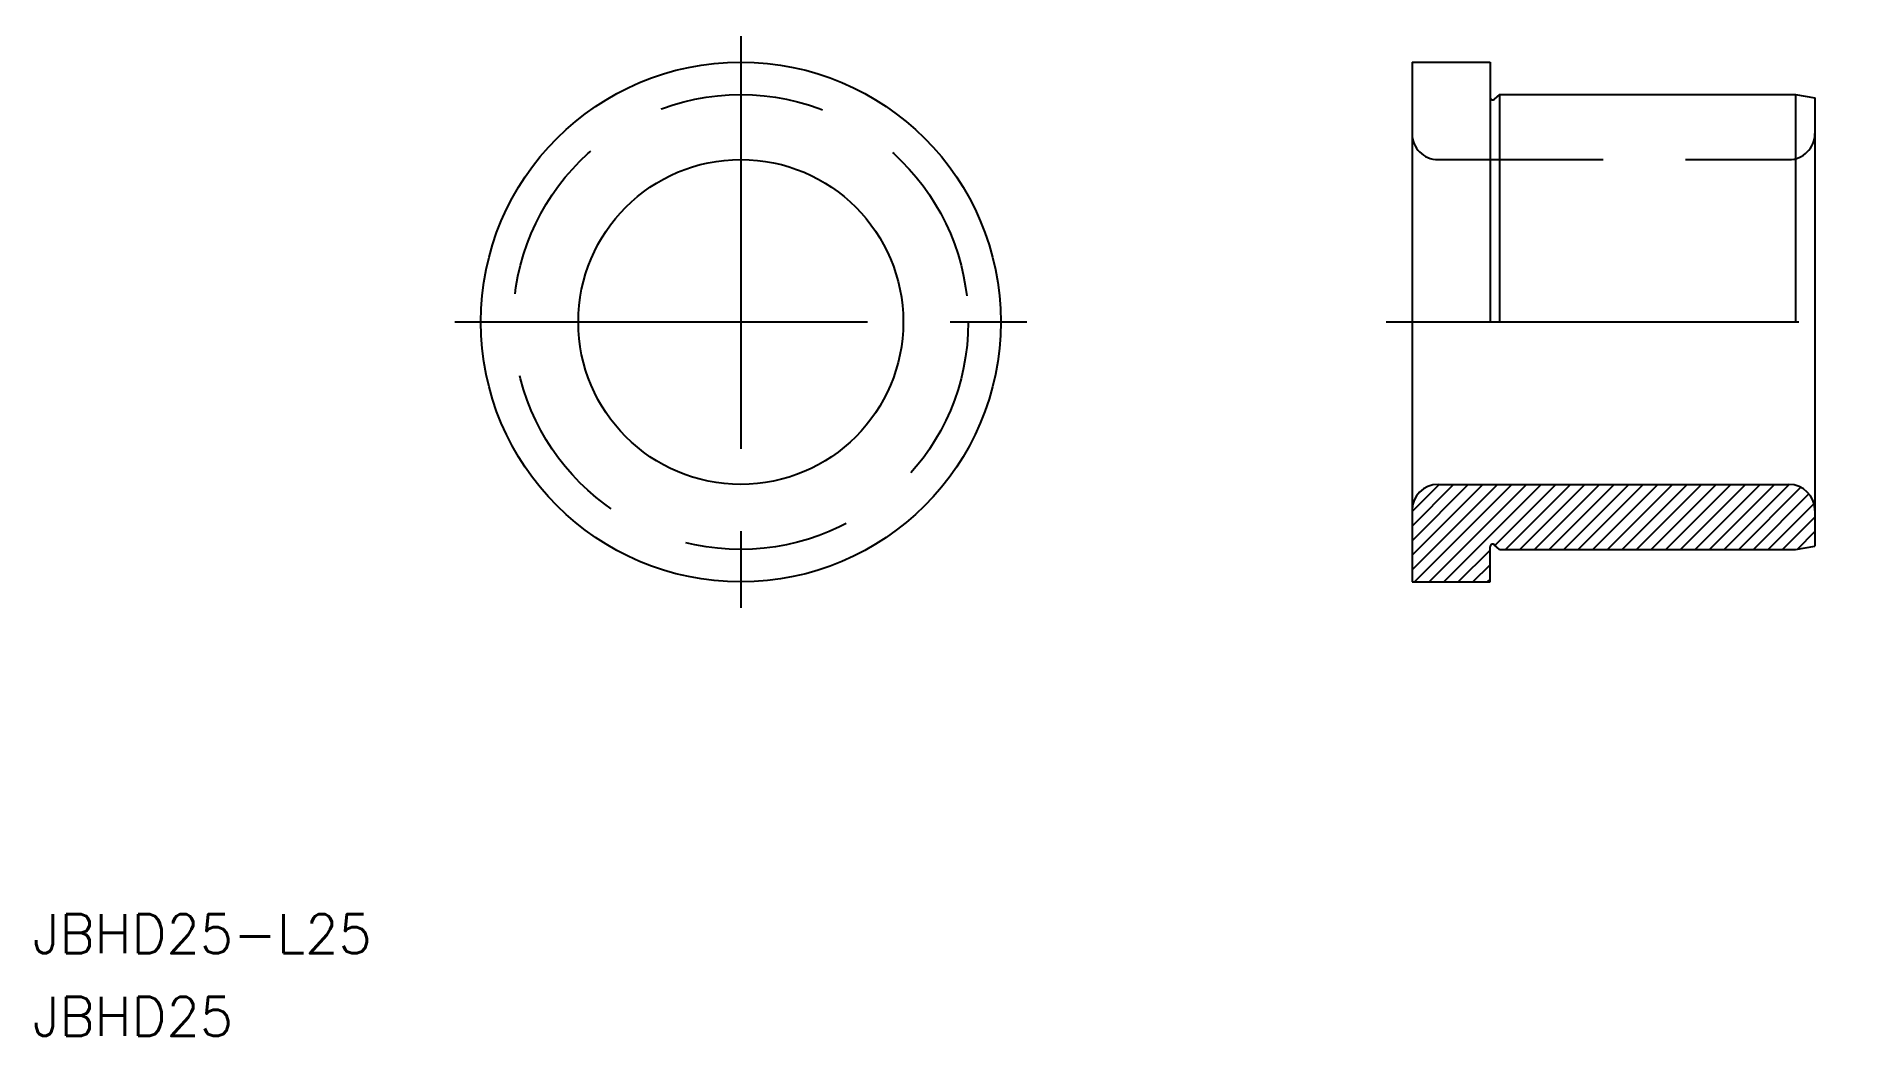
# Model space of a CAD drawing. Extents: x -54 to 85, y -55 to 22.
import ezdxf

# ---------------------------------------------------------------- set-up
doc = ezdxf.new("R2010")
doc.units = 0
doc.linetypes.add('CENTER', pattern=[50.8, 31.75, -6.35, 6.35, -6.35])
doc.linetypes.add('DASHED', pattern=[19.05, 12.7, -6.35])
doc.layers.get('0').update_dxf_attribs({"linetype": 'CONTINUOUS'})
doc.layers.add('CENTER', color=1, linetype='CENTER')
doc.styles.get("Standard").update_dxf_attribs({"font": 'txt.shx', "height": 3, "bigfont": 'bigfont.shx'})

msp = doc.modelspace()

# ---------------------------------------------------------------- linework, layer by layer
at = {"color": 7, "linetype": 'CONTINUOUS'}
for p, q in [((51.65, 20), (51.65, -20)), ((51.65, 20), (57.65, 20)), ((57.65, 20), (57.65, 0)), ((58.37, 17.5), (57.98, 17.15)), ((58.37, 17.5), (81.15, 17.5)), ((58.37, 17.5), (58.37, 0)), ((81.15, 17.5), (81.15, 0)), ((81.15, 17.5), (82.65, 17.24)), ((82.65, 17.24), (82.65, -17.24)), ((53.65, -12.5), (80.65, -12.5)), ((57.65, -20), (57.65, -17.3)), ((58.37, -17.5), (57.98, -17.15)), ((58.37, -17.5), (81.15, -17.5)), ((81.15, -17.5), (82.65, -17.24)), ((51.65, -20), (57.65, -20))]:
    msp.add_line(p, q, dxfattribs=at)
at = {"color": 3, "linetype": 'DASHED'}
msp.add_line((53.65, 12.5), (80.65, 12.5), dxfattribs=at)
at = {"color": 3, "linetype": 'CONTINUOUS'}
for p, q in [((51.65, -14.58), (53.73, -12.5)), ((51.65, -15.7), (54.85, -12.5)), ((51.65, -16.83), (55.97, -12.5)), ((51.65, -17.95), (57.1, -12.5)), ((51.65, -19.07), (58.22, -12.5)), ((51.84, -20), (59.34, -12.5)), ((52.96, -20), (60.46, -12.5)), ((54.09, -20), (61.59, -12.5)), ((58.02, -17.19), (62.71, -12.5)), ((58.83, -17.5), (63.83, -12.5)), ((59.95, -17.5), (64.95, -12.5)), ((61.08, -17.5), (66.08, -12.5)), ((62.2, -17.5), (67.2, -12.5)), ((63.32, -17.5), (68.32, -12.5)), ((64.44, -17.5), (69.44, -12.5)), ((65.57, -17.5), (70.57, -12.5)), ((66.69, -17.5), (71.69, -12.5)), ((67.81, -17.5), (72.81, -12.5)), ((68.93, -17.5), (73.93, -12.5)), ((70.06, -17.5), (75.06, -12.5)), ((71.18, -17.5), (76.18, -12.5)), ((72.3, -17.5), (77.3, -12.5)), ((73.43, -17.5), (78.43, -12.5)), ((74.55, -17.5), (79.55, -12.5)), ((75.67, -17.5), (80.67, -12.5)), ((76.79, -17.5), (81.57, -12.72)), ((77.92, -17.5), (82.19, -13.23)), ((79.04, -17.5), (82.58, -13.96)), ((80.16, -17.5), (82.65, -15.01)), ((81.31, -17.47), (82.65, -16.13)), ((55.21, -20), (57.65, -17.56)), ((56.33, -20), (57.65, -18.68)), ((57.45, -20), (57.65, -19.81))]:
    msp.add_line(p, q, dxfattribs=at)
at = {"color": 7, "linetype": 'CONTINUOUS'}
for radius in [20, 12.5]:
    msp.add_circle((0, 0), radius, dxfattribs=at)
at = {"color": 3, "linetype": 'DASHED'}
msp.add_circle((0, 0), 17.5, dxfattribs=at)
at = {"color": 7, "linetype": 'CONTINUOUS'}
for centre, radius, start, end in [((57.85, 17.3), 0.2, 180, 312.075), ((53.65, -14.5), 2, 90, 180), ((80.65, -14.5), 2, 0, 90), ((57.85, -17.3), 0.2, 47.925, 180)]:
    msp.add_arc(centre, radius, start, end, dxfattribs=at)
at = {"color": 3, "linetype": 'DASHED'}
for centre, start, end in [((53.65, 14.5), 180, 270), ((80.65, 14.5), 270, 0)]:
    msp.add_arc(centre, 2, start, end, dxfattribs=at)
at = {"layer": 'CENTER', "color": 1, "linetype": 'CENTER'}
for p, q in [((0, 22), (0, -22)), ((-22, 0), (22, 0)), ((49.65, 0), (84.65, 0))]:
    msp.add_line(p, q, dxfattribs=at)

# ---------------------------------------------------------------- texts
at = {"color": 7, "linetype": 'CONTINUOUS'}
for s, p in [('JBHD25-L25', (-54.48, -48.58)), ('JBHD25', (-54.48, -54.94))]:
    msp.add_text(s, height=3, dxfattribs=at).set_placement(p)

doc.saveas('drawing.dxf')
